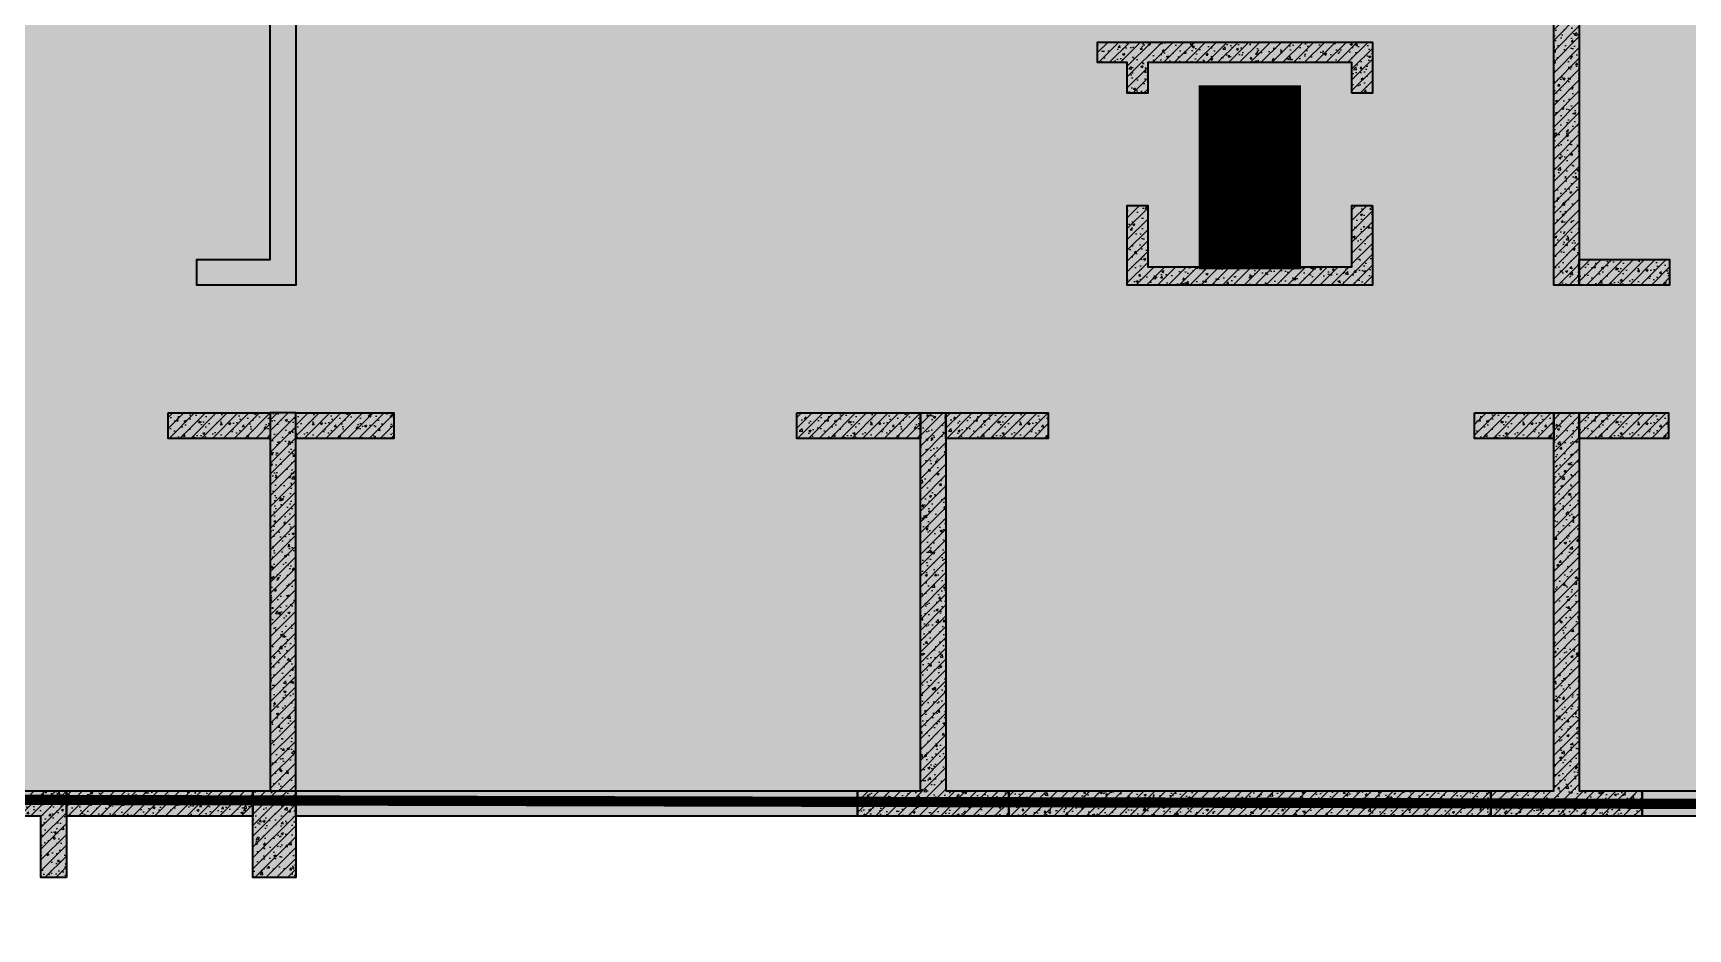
# Model space of a CAD drawing. Extents: x -1338203 to 1886333, y -530034 to 1031844.
# Drawn here: x 684905 to 701105, y -389957 to -381187 of the extents above; entities that cross this region are included whole.
import ezdxf

# ---------------------------------------------------------------- set-up
doc = ezdxf.new("R2010")
doc.units = 0
doc.header["$LTSCALE"] = 1000
doc.header["$MEASUREMENT"] = 0
for name, color, linetype in [('p-a-core', 1, 'Continuous'), ('S14柱墙B2_B1$0$0S-CC-LINE', 52, 'Continuous'), ('S14柱墙B2_B1$0$0S-CW-HATCH', 251, 'Continuous'), ('S14柱墙B2_B1$0$0S-CW-HATCH-UP', 251, 'Continuous')]:
    doc.layers.add(name, color=color, linetype=linetype)
doc.layers.add('p-h-walkable', color=7, linetype='Continuous', lineweight=70, true_color=0xf0f0f0)
doc.layers.add('S14柱墙B2_B1$0$0S-CW-LINE', color=7, linetype='Continuous', lineweight=50)
pattern_1 = [(45, (126415.59, -766686.8), (-53.0330086, 53.0330086), []), (50, (126415.59, -766686.8), (215.178055, -18.82564), [22.5, -247.5]), (355, (126415.59, -766686.8), (-41.6254, 225.65764), [18, -198]), (100.4514, (126433.52, -766688.37), (173.552815, 206.83186), [19.12206, -210.342634]), (46.1842, (126415.6, -766626.8), (320.17231, -49.6557), [33.75, -371.25]), (96.6356, (126442.27, -766630.94), (280.39881, 292.23536), [28.68309, -315.5139]), (351.1842, (126415.6, -766626.8), (280.39858, 292.23558), [27, -297]), (21, (126445.59, -766641.8), (179.072116, -120.785667), [22.5, -247.5]), (326, (126445.59, -766641.8), (72.9946, 217.54501), [18, -198]), (71.4514, (126460.51, -766651.87), (252.06679, 96.75915), [19.12206, -210.342634]), (37.5, (126415.59, -766686.8), (3.647957, 99.868156), [0, -195.6, 0, -201, 0, -198.75]), (7.5, (126415.59, -766686.8), (78.920861, 118.323514), [0, -114.6, 0, -191.1, 0, -75.75]), (327.5, (126348.69, -766686.8), (160.146731, -6.7664615), [0, -75, 0, -234, 0, -310.5]), (317.5, (126318.69, -766686.8), (174.95585, 30.031495), [0, -97.5, 0, -155.4, 0, -220.5])]
pattern_2 = [(45, (126415.59, -766686.8), (-53.0330086, 53.0330086), []), (50, (126415.59, -766686.8), (215.178055, -18.82564), [22.5, -247.5]), (355, (126415.59, -766686.8), (-41.6254, 225.65764), [18, -198]), (100.4514, (126433.52, -766688.37), (173.552815, 206.83186), [19.12206, -210.342634]), (46.1842, (126415.6, -766626.8), (320.17231, -49.6557), [33.75, -371.25]), (96.6356, (126442.27, -766630.94), (280.39881, 292.23536), [28.68309, -315.5139]), (351.1842, (126415.6, -766626.8), (280.39858, 292.23558), [27, -297]), (21, (126445.59, -766641.8), (179.072116, -120.785667), [22.5, -247.5]), (326, (126445.59, -766641.8), (72.9946, 217.54501), [18, -198]), (71.4514, (126460.51, -766651.87), (252.06679, 96.75915), [19.12206, -210.342634]), (37.5, (126415.59, -766686.8), (3.647957, 99.868156), [0, -195.6, 0, -201, 0, -198.75]), (7.5, (126415.59, -766686.8), (78.920861, 118.323514), [0, -114.6, 0, -191.1, 0, -75.75]), (327.5, (126348.69, -766686.8), (160.146731, -6.7664615), [0, -75, 0, -234, 0, -310.5]), (317.5, (126318.69, -766686.8), (174.95585, 30.031495), [0, -97.5, 0, -155.4, 0, -220.5])]
pattern_3 = [(45, (-1692902.3, -654590.26), (-53.0330086, 53.0330086), []), (50, (-1692902.3, -654590.26), (215.178055, -18.82564), [22.5, -247.5]), (355, (-1692902.3, -654590.26), (-41.6254, 225.65764), [18, -198]), (100.4514, (-1692884.37, -654591.83), (173.552815, 206.831863), [19.122057, -210.342634]), (46.1842, (-1692902.3, -654530.26), (320.172315, -49.655704), [33.75, -371.25]), (96.6356, (-1692875.62, -654534.4), (280.39881, 292.23536), [28.683086, -315.5139]), (351.1842, (-1692902.3, -654530.26), (280.398584, 292.23558), [27, -297]), (21, (-1692872.3, -654545.26), (179.072116, -120.785667), [22.5, -247.5]), (326, (-1692872.3, -654545.26), (72.9946, 217.545014), [18, -198]), (71.4514, (-1692857.38, -654555.32), (252.066789, 96.759149), [19.122057, -210.342634]), (37.5, (-1692902.3, -654590.26), (3.6479566, 99.8681561), [0, -195.6, 0, -201, 0, -198.75]), (7.5, (-1692902.3, -654590.26), (78.920861, 118.3235136), [0, -114.6, 0, -191.1, 0, -75.75]), (327.5, (-1692969.2, -654590.26), (160.1467309, -6.7664615), [0, -75, 0, -234, 0, -310.5]), (317.5, (-1692999.2, -654590.26), (174.955851, 30.031495), [0, -97.5, 0, -155.4, 0, -220.5])]

msp = doc.modelspace()

# ---------------------------------------------------------------- hatches: boundary and pattern name
at = {"layer": 'p-h-walkable', "ltscale": 0.002}
h = msp.add_hatch(color=256, dxfattribs=at)
h.dxf.hatch_style = 1
h.paths.add_polyline_path([(728556.4, -320761.3), (728556.4, -348211.5), (746356.3, -348211.5), (750916.3, -338175), (842896.3, -338175), (843211.3, -349155), (839116.3, -349155), (839116.3, -377051.5), (864906.4, -377051.5), (864906.4, -390806.6), (875856.3, -395571.5), (875856.3, -404751.5), (834560.3, -404751.5), (839142.7, -442064.3), (869465.2, -438340.4), (871163.2, -452166.5), (873704.1, -451854.5), (877328.6, -464960.4), (761876, -479139.1), (761132.9, -468418.3), (764950.6, -465209), (763252.8, -451384.3), (799242.4, -446964.4), (793807.3, -404751.5), (750756.3, -404751.5), (751556.3, -388855), (648066.6, -388604.4), (648066.6, -380374.4), (641016.6, -380374.4), (641512.3, -365348.2), (660006.6, -364574.4), (660306.6, -340846.8), (656406.6, -340846.8), (656406.6, -336396.8), (656656.4, -340532.4), (656406.4, -332417.4), (712156.4, -332417.4), (712080.9, -320761.3)])
at = {"layer": 'S14柱墙B2_B1$0$0S-CW-HATCH'}
h = msp.add_hatch(color=256, dxfattribs=at)
h.dxf.hatch_style = 1
h.paths.add_polyline_path([(688026.6, -379324.4), (687476.6, -379324.4), (687476.6, -380164.4), (687476.6, -383654.4), (686506.6, -383654.4), (686506.6, -383404.4), (687226.2, -383404.4), (687226.6, -380324.4), (683966.6, -380324.4), (683966.6, -380074.4), (687226.6, -380074.4), (687226.6, -379074.4), (688026.6, -379074.4)])
h = msp.add_hatch(color=256, dxfattribs=at)
h.dxf.hatch_style = 1
h.paths.add_polyline_path([(700316.6, -379324.4), (700041.6, -379324.4), (700041.6, -383654.4), (699791.6, -383654.4), (699791.6, -379074.4), (700316.6, -379074.4)])
h = msp.add_hatch(color=256, dxfattribs=at)
h.dxf.hatch_style = 1
h.paths.add_polyline_path([(697816.6, -381774.4), (697816.6, -381474.4), (696706.6, -381474.4), (695816.6, -381474.4), (695816.6, -381774.4), (695616.6, -381774.4), (695616.6, -381474.4), (695326.6, -381474.4), (695326.6, -381294.4), (695326.6, -381274.4), (697996.6, -381274.4), (698016.6, -381274.4), (698016.6, -381774.4)])
h = msp.add_hatch(color=256, dxfattribs=at)
h.dxf.hatch_style = 1
h.paths.add_polyline_path([(698016.6, -382874.4), (698016.6, -383654.4), (696816.6, -383654.4), (695616.6, -383654.4), (695616.6, -382874.4), (695816.6, -382874.4), (695816.6, -383474.4), (696816.6, -383474.4), (697816.6, -383474.4), (697816.6, -382874.4)])
h = msp.add_hatch(color=256, dxfattribs=at)
h.dxf.hatch_style = 1
h.paths.add_polyline_path([(700041.6, -383404.4), (700926.6, -383404.4), (700926.6, -383654.4), (700041.6, -383654.4)])
h = msp.add_hatch(color=256, dxfattribs=at)
h.dxf.hatch_style = 1
h.paths.add_polyline_path([(686226.6, -384904.4), (687226.6, -384904.4), (687226.6, -385154.4), (686226.6, -385154.4)])
h = msp.add_hatch(color=256, dxfattribs=at)
h.dxf.hatch_style = 1
h.paths.add_polyline_path([(687476.6, -388604.4), (687476.6, -384904.4), (687226.6, -384904.4), (687226.6, -388604.4)])
h = msp.add_hatch(color=256, dxfattribs=at)
h.dxf.hatch_style = 1
h.paths.add_polyline_path([(687476.6, -384904.4), (688436.6, -384904.4), (688436.6, -385154.4), (687476.6, -385154.4)])
h = msp.add_hatch(color=256, dxfattribs=at)
h.dxf.hatch_style = 1
h.paths.add_polyline_path([(692381.6, -384904.4), (693591.6, -384904.4), (693591.6, -385154.4), (692381.6, -385154.4)])
h = msp.add_hatch(color=256, dxfattribs=at)
h.dxf.hatch_style = 1
h.paths.add_polyline_path([(693841.6, -388604.4), (694456.6, -388604.4), (694456.6, -388854.4), (693716.6, -388854.4), (692976.6, -388854.4), (692976.6, -388604.4), (693591.6, -388604.4), (693591.6, -384904.4), (693841.6, -384904.4)])
h = msp.add_hatch(color=256, dxfattribs=at)
h.dxf.hatch_style = 1
h.paths.add_polyline_path([(693841.6, -384904.4), (694841.6, -384904.4), (694841.6, -385154.4), (693841.6, -385154.4)])
h = msp.add_hatch(color=256, dxfattribs=at)
h.dxf.hatch_style = 1
h.paths.add_polyline_path([(699016.6, -384904.4), (699791.6, -384904.4), (699791.6, -385154.4), (699016.6, -385154.4)])
h = msp.add_hatch(color=256, dxfattribs=at)
h.dxf.hatch_style = 1
h.paths.add_polyline_path([(700656.6, -388854.4), (699916.6, -388854.4), (699176.6, -388854.4), (699176.6, -388604.4), (699791.6, -388604.4), (699791.6, -384904.4), (700041.6, -384904.4), (700041.6, -388604.4), (700656.6, -388604.4)])
h = msp.add_hatch(color=256, dxfattribs=at)
h.dxf.hatch_style = 1
h.paths.add_polyline_path([(700041.6, -384904.4), (700916.6, -384904.4), (700916.6, -385154.4), (700041.6, -385154.4)])
h = msp.add_hatch(color=256, dxfattribs=at)
h.dxf.hatch_style = 1
h.paths.add_polyline_path([(685231.6, -389454.4), (684981.6, -389454.4), (684981.6, -388854.4), (684316.6, -388854.4), (683651.6, -388854.4), (683651.6, -389454.4), (683401.6, -389454.4), (683401.6, -388604.4), (684316.6, -388604.4), (685231.6, -388604.4)])
h = msp.add_hatch(color=256, dxfattribs=at)
h.dxf.hatch_style = 1
h.paths.add_polyline_path([(685231.6, -388604.4), (687056.6, -388604.4), (687056.6, -388854.4), (685231.6, -388854.4)])
h = msp.add_hatch(color=256, dxfattribs=at)
h.dxf.hatch_style = 1
h.paths.add_polyline_path([(687056.6, -388604.4), (687476.6, -388604.4), (687476.6, -389454.4), (687056.6, -389454.4)])
h = msp.add_hatch(color=256, dxfattribs=at)
h.dxf.hatch_style = 1
h.paths.add_polyline_path([(687476.6, -388604.4), (692976.6, -388604.4), (692976.6, -388854.4), (687476.6, -388854.4)])
h = msp.add_hatch(color=256, dxfattribs=at)
h.dxf.hatch_style = 1
h.paths.add_polyline_path([(694456.6, -388604.4), (699176.6, -388604.4), (699176.6, -388854.4), (694456.6, -388854.4)])
h = msp.add_hatch(color=256, dxfattribs=at)
h.dxf.hatch_style = 1
h.paths.add_polyline_path([(700656.6, -388604.4), (706156.6, -388604.4), (706156.6, -388854.4), (700656.6, -388854.4)])
at = {"layer": 'S14柱墙B2_B1$0$0S-CW-HATCH-UP'}
h = msp.add_hatch(dxfattribs=at)
h.set_pattern_fill('钢筋混凝土', color=256, scale=30)
h.set_pattern_definition([(45, (77281.45, -879086.135), (-53.0330086, 53.0330086), []), (50, (77281.45, -879086.14), (215.178055, -18.82564), [22.5, -247.5]), (355, (77281.45, -879086.14), (-41.6254, 225.65764), [18, -198]), (100.4514, (77299.38, -879087.7), (173.552815, 206.83186), [19.12206, -210.342634]), (46.1842, (77281.45, -879026.14), (320.172315, -49.6557), [33.75, -371.25]), (96.6356, (77308.13, -879030.27), (280.39881, 292.23536), [28.68309, -315.5139]), (351.1842, (77281.45, -879026.14), (280.39858, 292.23558), [27, -297]), (21, (77311.45, -879041.14), (179.072116, -120.785667), [22.5, -247.5]), (326, (77311.45, -879041.14), (72.9946, 217.545014), [18, -198]), (71.4514, (77326.37, -879051.2), (252.06679, 96.75915), [19.12206, -210.342634]), (37.5, (77281.45, -879086.135), (3.6479566, 99.868156), [0, -195.6, 0, -201, 0, -198.75]), (7.5, (77281.45, -879086.14), (78.920861, 118.323514), [0, -114.6, 0, -191.1, 0, -75.75]), (327.5, (77214.55, -879086.135), (160.146731, -6.7664615), [0, -75, 0, -234, 0, -310.5]), (317.5, (77184.55, -879086.14), (174.95585, 30.031495), [0, -97.5, 0, -155.4, 0, -220.5])])
h.paths.add_polyline_path([(688026.6, -379324.4), (687476.6, -379324.4), (687476.6, -380164.4), (687476.6, -383654.4), (686506.6, -383654.4), (686506.6, -383404.4), (687226.2, -383404.4), (687226.6, -380324.4), (683966.6, -380324.4), (683966.6, -380074.4), (687226.6, -380074.4), (687226.6, -379074.4), (688026.6, -379074.4)])
h = msp.add_hatch(dxfattribs=at)
h.set_pattern_fill('钢筋混凝土', color=256, scale=30)
h.set_pattern_definition(pattern_1)
h.paths.add_polyline_path([(700316.6, -379324.4), (700041.6, -379324.4), (700041.6, -383654.4), (699791.6, -383654.4), (699791.6, -379074.4), (700316.6, -379074.4)])
h = msp.add_hatch(dxfattribs=at)
h.set_pattern_fill('钢筋混凝土', color=256, scale=30)
h.set_pattern_definition(pattern_1)
h.paths.add_polyline_path([(697816.6, -381774.4), (697816.6, -381474.4), (696706.6, -381474.4), (695816.6, -381474.4), (695816.6, -381774.4), (695616.6, -381774.4), (695616.6, -381474.4), (695326.6, -381474.4), (695326.6, -381294.4), (695326.6, -381274.4), (697996.6, -381274.4), (698016.6, -381274.4), (698016.6, -381774.4)])
h = msp.add_hatch(dxfattribs=at)
h.set_pattern_fill('钢筋混凝土', color=256, scale=30)
h.set_pattern_definition(pattern_1)
h.paths.add_polyline_path([(698016.6, -382874.4), (698016.6, -383654.4), (696816.6, -383654.4), (695616.6, -383654.4), (695616.6, -382874.4), (695816.6, -382874.4), (695816.6, -383474.4), (696816.6, -383474.4), (697816.6, -383474.4), (697816.6, -382874.4)])
h = msp.add_hatch(dxfattribs=at)
h.set_pattern_fill('钢筋混凝土', color=256, scale=30)
h.set_pattern_definition([(45, (-1645367.3, -649390.26), (-53.0330086, 53.0330086), []), (50, (-1645367.3, -649390.26), (215.178055, -18.82564), [22.5, -247.5]), (355, (-1645367.3, -649390.26), (-41.6254, 225.65764), [18, -198]), (100.4514, (-1645349.37, -649391.83), (173.552815, 206.831863), [19.122057, -210.342634]), (46.1842, (-1645367.3, -649330.26), (320.172315, -49.655704), [33.75, -371.25]), (96.6356, (-1645340.62, -649334.4), (280.39881, 292.23536), [28.683086, -315.5139]), (351.1842, (-1645367.3, -649330.26), (280.398584, 292.23558), [27, -297]), (21, (-1645337.3, -649345.26), (179.072116, -120.785667), [22.5, -247.5]), (326, (-1645337.3, -649345.26), (72.9946, 217.545014), [18, -198]), (71.4514, (-1645322.38, -649355.32), (252.066789, 96.759149), [19.122057, -210.342634]), (37.5, (-1645367.3, -649390.26), (3.6479566, 99.8681561), [0, -195.6, 0, -201, 0, -198.75]), (7.5, (-1645367.3, -649390.26), (78.920861, 118.3235136), [0, -114.6, 0, -191.1, 0, -75.75]), (327.5, (-1645434.2, -649390.26), (160.1467309, -6.7664615), [0, -75, 0, -234, 0, -310.5]), (317.5, (-1645464.2, -649390.26), (174.955851, 30.031495), [0, -97.5, 0, -155.4, 0, -220.5])])
h.paths.add_polyline_path([(700041.6, -383404.4), (700926.6, -383404.4), (700926.6, -383654.4), (700041.6, -383654.4)])
h = msp.add_hatch(dxfattribs=at)
h.set_pattern_fill('钢筋混凝土', color=256, scale=30)
h.set_pattern_definition([(45, (-1659242.3, -650890.26), (-53.0330086, 53.0330086), []), (50, (-1659242.3, -650890.26), (215.178055, -18.82564), [22.5, -247.5]), (355, (-1659242.3, -650890.26), (-41.6254, 225.65764), [18, -198]), (100.4514, (-1659224.37, -650891.83), (173.552815, 206.831863), [19.122057, -210.342634]), (46.1842, (-1659242.3, -650830.26), (320.172315, -49.655704), [33.75, -371.25]), (96.6356, (-1659215.62, -650834.4), (280.39881, 292.23536), [28.683086, -315.5139]), (351.1842, (-1659242.3, -650830.26), (280.398584, 292.23558), [27, -297]), (21, (-1659212.3, -650845.26), (179.072116, -120.785667), [22.5, -247.5]), (326, (-1659212.3, -650845.26), (72.9946, 217.545014), [18, -198]), (71.4514, (-1659197.38, -650855.32), (252.066789, 96.759149), [19.122057, -210.342634]), (37.5, (-1659242.3, -650890.26), (3.6479566, 99.8681561), [0, -195.6, 0, -201, 0, -198.75]), (7.5, (-1659242.3, -650890.26), (78.920861, 118.3235136), [0, -114.6, 0, -191.1, 0, -75.75]), (327.5, (-1659309.2, -650890.26), (160.1467309, -6.7664615), [0, -75, 0, -234, 0, -310.5]), (317.5, (-1659339.2, -650890.26), (174.955851, 30.031495), [0, -97.5, 0, -155.4, 0, -220.5])])
h.paths.add_polyline_path([(686226.6, -384904.4), (687226.6, -384904.4), (687226.6, -385154.4), (686226.6, -385154.4)])
h = msp.add_hatch(dxfattribs=at)
h.set_pattern_fill('钢筋混凝土', color=256, scale=30)
h.set_pattern_definition([(45, (133475.59, -766686.8), (-53.033009, 53.033009), []), (50, (133475.59, -766686.8), (215.178055, -18.82564), [22.5, -247.5]), (355, (133475.59, -766686.8), (-41.6254, 225.65764), [18, -198]), (100.4514, (133493.52, -766688.37), (173.552815, 206.83186), [19.12206, -210.342634]), (46.1842, (133475.6, -766626.8), (320.17231, -49.6557), [33.75, -371.25]), (96.6356, (133502.27, -766630.94), (280.39881, 292.23536), [28.68309, -315.5139]), (351.1842, (133475.6, -766626.8), (280.39858, 292.23558), [27, -297]), (21, (133505.59, -766641.8), (179.072116, -120.785667), [22.5, -247.5]), (326, (133505.59, -766641.8), (72.9946, 217.54501), [18, -198]), (71.4514, (133520.51, -766651.87), (252.06679, 96.75915), [19.12206, -210.342634]), (37.5, (133475.59, -766686.8), (3.647957, 99.868156), [0, -195.6, 0, -201, 0, -198.75]), (7.5, (133475.59, -766686.8), (78.920861, 118.323514), [0, -114.6, 0, -191.1, 0, -75.75]), (327.5, (133408.69, -766686.8), (160.146731, -6.7664615), [0, -75, 0, -234, 0, -310.5]), (317.5, (133378.69, -766686.8), (174.95585, 30.031495), [0, -97.5, 0, -155.4, 0, -220.5])])
h.paths.add_polyline_path([(687476.6, -388604.4), (687476.6, -384904.4), (687226.6, -384904.4), (687226.6, -388604.4)])
h = msp.add_hatch(dxfattribs=at)
h.set_pattern_fill('钢筋混凝土', color=256, scale=30)
h.set_pattern_definition([(45, (-1658342.3, -650890.26), (-53.0330086, 53.0330086), []), (50, (-1658342.3, -650890.26), (215.178055, -18.82564), [22.5, -247.5]), (355, (-1658342.3, -650890.26), (-41.6254, 225.65764), [18, -198]), (100.4514, (-1658324.37, -650891.83), (173.552815, 206.831863), [19.122057, -210.342634]), (46.1842, (-1658342.3, -650830.26), (320.172315, -49.655704), [33.75, -371.25]), (96.6356, (-1658315.62, -650834.4), (280.39881, 292.23536), [28.683086, -315.5139]), (351.1842, (-1658342.3, -650830.26), (280.398584, 292.23558), [27, -297]), (21, (-1658312.3, -650845.26), (179.072116, -120.785667), [22.5, -247.5]), (326, (-1658312.3, -650845.26), (72.9946, 217.545014), [18, -198]), (71.4514, (-1658297.38, -650855.32), (252.066789, 96.759149), [19.122057, -210.342634]), (37.5, (-1658342.3, -650890.26), (3.6479566, 99.8681561), [0, -195.6, 0, -201, 0, -198.75]), (7.5, (-1658342.3, -650890.26), (78.920861, 118.3235136), [0, -114.6, 0, -191.1, 0, -75.75]), (327.5, (-1658409.2, -650890.26), (160.1467309, -6.7664615), [0, -75, 0, -234, 0, -310.5]), (317.5, (-1658439.2, -650890.26), (174.955851, 30.031495), [0, -97.5, 0, -155.4, 0, -220.5])])
h.paths.add_polyline_path([(687476.6, -384904.4), (688436.6, -384904.4), (688436.6, -385154.4), (687476.6, -385154.4)])
h = msp.add_hatch(dxfattribs=at)
h.set_pattern_fill('钢筋混凝土', color=256, scale=30)
h.set_pattern_definition([(45, (-1652877.3, -650890.26), (-53.0330086, 53.0330086), []), (50, (-1652877.3, -650890.26), (215.178055, -18.82564), [22.5, -247.5]), (355, (-1652877.3, -650890.26), (-41.6254, 225.65764), [18, -198]), (100.4514, (-1652859.37, -650891.83), (173.552815, 206.831863), [19.122057, -210.342634]), (46.1842, (-1652877.3, -650830.26), (320.172315, -49.655704), [33.75, -371.25]), (96.6356, (-1652850.62, -650834.4), (280.39881, 292.23536), [28.683086, -315.5139]), (351.1842, (-1652877.3, -650830.26), (280.398584, 292.23558), [27, -297]), (21, (-1652847.3, -650845.26), (179.072116, -120.785667), [22.5, -247.5]), (326, (-1652847.3, -650845.26), (72.9946, 217.545014), [18, -198]), (71.4514, (-1652832.38, -650855.32), (252.066789, 96.759149), [19.122057, -210.342634]), (37.5, (-1652877.3, -650890.26), (3.6479566, 99.8681561), [0, -195.6, 0, -201, 0, -198.75]), (7.5, (-1652877.3, -650890.26), (78.920861, 118.3235136), [0, -114.6, 0, -191.1, 0, -75.75]), (327.5, (-1652944.2, -650890.26), (160.1467309, -6.7664615), [0, -75, 0, -234, 0, -310.5]), (317.5, (-1652974.2, -650890.26), (174.955851, 30.031495), [0, -97.5, 0, -155.4, 0, -220.5])])
h.paths.add_polyline_path([(692381.6, -384904.4), (693591.6, -384904.4), (693591.6, -385154.4), (692381.6, -385154.4)])
h = msp.add_hatch(dxfattribs=at)
h.set_pattern_fill('钢筋混凝土', color=256, scale=30)
h.set_pattern_definition(pattern_2)
h.paths.add_polyline_path([(693841.6, -388604.4), (694456.6, -388604.4), (694456.6, -388854.4), (693716.6, -388854.4), (692976.6, -388854.4), (692976.6, -388604.4), (693591.6, -388604.4), (693591.6, -384904.4), (693841.6, -384904.4)])
h = msp.add_hatch(dxfattribs=at)
h.set_pattern_fill('钢筋混凝土', color=256, scale=30)
h.set_pattern_definition([(45, (-1651417.3, -650890.26), (-53.0330086, 53.0330086), []), (50, (-1651417.3, -650890.26), (215.178055, -18.82564), [22.5, -247.5]), (355, (-1651417.3, -650890.26), (-41.6254, 225.65764), [18, -198]), (100.4514, (-1651399.37, -650891.83), (173.552815, 206.831863), [19.122057, -210.342634]), (46.1842, (-1651417.3, -650830.26), (320.172315, -49.655704), [33.75, -371.25]), (96.6356, (-1651390.62, -650834.4), (280.39881, 292.23536), [28.683086, -315.5139]), (351.1842, (-1651417.3, -650830.26), (280.398584, 292.23558), [27, -297]), (21, (-1651387.3, -650845.26), (179.072116, -120.785667), [22.5, -247.5]), (326, (-1651387.3, -650845.26), (72.9946, 217.545014), [18, -198]), (71.4514, (-1651372.38, -650855.32), (252.066789, 96.759149), [19.122057, -210.342634]), (37.5, (-1651417.3, -650890.26), (3.6479566, 99.8681561), [0, -195.6, 0, -201, 0, -198.75]), (7.5, (-1651417.3, -650890.26), (78.920861, 118.3235136), [0, -114.6, 0, -191.1, 0, -75.75]), (327.5, (-1651484.2, -650890.26), (160.1467309, -6.7664615), [0, -75, 0, -234, 0, -310.5]), (317.5, (-1651514.2, -650890.26), (174.955851, 30.031495), [0, -97.5, 0, -155.4, 0, -220.5])])
h.paths.add_polyline_path([(693841.6, -384904.4), (694841.6, -384904.4), (694841.6, -385154.4), (693841.6, -385154.4)])
h = msp.add_hatch(dxfattribs=at)
h.set_pattern_fill('钢筋混凝土', color=256, scale=30)
h.set_pattern_definition([(45, (-1646492.3, -650890.26), (-53.0330086, 53.0330086), []), (50, (-1646492.3, -650890.26), (215.178055, -18.82564), [22.5, -247.5]), (355, (-1646492.3, -650890.26), (-41.6254, 225.65764), [18, -198]), (100.4514, (-1646474.37, -650891.83), (173.552815, 206.831863), [19.122057, -210.342634]), (46.1842, (-1646492.3, -650830.26), (320.172315, -49.655704), [33.75, -371.25]), (96.6356, (-1646465.62, -650834.4), (280.39881, 292.23536), [28.683086, -315.5139]), (351.1842, (-1646492.3, -650830.26), (280.398584, 292.23558), [27, -297]), (21, (-1646462.3, -650845.26), (179.072116, -120.785667), [22.5, -247.5]), (326, (-1646462.3, -650845.26), (72.9946, 217.545014), [18, -198]), (71.4514, (-1646447.38, -650855.32), (252.066789, 96.759149), [19.122057, -210.342634]), (37.5, (-1646492.3, -650890.26), (3.6479566, 99.8681561), [0, -195.6, 0, -201, 0, -198.75]), (7.5, (-1646492.3, -650890.26), (78.920861, 118.3235136), [0, -114.6, 0, -191.1, 0, -75.75]), (327.5, (-1646559.2, -650890.26), (160.1467309, -6.7664615), [0, -75, 0, -234, 0, -310.5]), (317.5, (-1646589.2, -650890.26), (174.955851, 30.031495), [0, -97.5, 0, -155.4, 0, -220.5])])
h.paths.add_polyline_path([(699016.6, -384904.4), (699791.6, -384904.4), (699791.6, -385154.4), (699016.6, -385154.4)])
h = msp.add_hatch(dxfattribs=at)
h.set_pattern_fill('钢筋混凝土', color=256, scale=30)
h.set_pattern_definition(pattern_2)
h.paths.add_polyline_path([(700656.6, -388854.4), (699916.6, -388854.4), (699176.6, -388854.4), (699176.6, -388604.4), (699791.6, -388604.4), (699791.6, -384904.4), (700041.6, -384904.4), (700041.6, -388604.4), (700656.6, -388604.4)])
h = msp.add_hatch(dxfattribs=at)
h.set_pattern_fill('钢筋混凝土', color=256, scale=30)
h.set_pattern_definition([(45, (-1645367.3, -650890.26), (-53.0330086, 53.0330086), []), (50, (-1645367.3, -650890.26), (215.178055, -18.82564), [22.5, -247.5]), (355, (-1645367.3, -650890.26), (-41.6254, 225.65764), [18, -198]), (100.4514, (-1645349.37, -650891.83), (173.552815, 206.831863), [19.122057, -210.342634]), (46.1842, (-1645367.3, -650830.26), (320.172315, -49.655704), [33.75, -371.25]), (96.6356, (-1645340.62, -650834.4), (280.39881, 292.23536), [28.683086, -315.5139]), (351.1842, (-1645367.3, -650830.26), (280.398584, 292.23558), [27, -297]), (21, (-1645337.3, -650845.26), (179.072116, -120.785667), [22.5, -247.5]), (326, (-1645337.3, -650845.26), (72.9946, 217.545014), [18, -198]), (71.4514, (-1645322.38, -650855.32), (252.066789, 96.759149), [19.122057, -210.342634]), (37.5, (-1645367.3, -650890.26), (3.6479566, 99.8681561), [0, -195.6, 0, -201, 0, -198.75]), (7.5, (-1645367.3, -650890.26), (78.920861, 118.3235136), [0, -114.6, 0, -191.1, 0, -75.75]), (327.5, (-1645434.2, -650890.26), (160.1467309, -6.7664615), [0, -75, 0, -234, 0, -310.5]), (317.5, (-1645464.2, -650890.26), (174.955851, 30.031495), [0, -97.5, 0, -155.4, 0, -220.5])])
h.paths.add_polyline_path([(700041.6, -384904.4), (700916.6, -384904.4), (700916.6, -385154.4), (700041.6, -385154.4)])
h = msp.add_hatch(dxfattribs=at)
h.set_pattern_fill('钢筋混凝土', color=256, scale=30)
h.set_pattern_definition(pattern_2)
h.paths.add_polyline_path([(685231.6, -389454.4), (684981.6, -389454.4), (684981.6, -388854.4), (684316.6, -388854.4), (683651.6, -388854.4), (683651.6, -389454.4), (683401.6, -389454.4), (683401.6, -388604.4), (684316.6, -388604.4), (685231.6, -388604.4)])
h = msp.add_hatch(dxfattribs=at)
h.set_pattern_fill('钢筋混凝土', color=256, scale=30)
h.set_pattern_definition(pattern_3)
h.paths.add_polyline_path([(685231.6, -388604.4), (687056.6, -388604.4), (687056.6, -388854.4), (685231.6, -388854.4)])
h = msp.add_hatch(dxfattribs=at)
h.set_pattern_fill('钢筋混凝土', color=256, scale=30)
h.set_pattern_definition([(45, (664116.61, -383564.414), (-53.033, 53.033), []), (50, (664116.6, -383564.41), (215.178, -18.8256), [22.5, -247.5]), (355, (664116.6, -383564.41), (-41.6254, 225.6576), [18, -198]), (100.4514, (664134.54, -383565.98), (173.5528, 206.8319), [19.122, -210.3426]), (46.1842, (664116.6, -383504.41), (320.1723, -49.6557), [33.75, -371.25]), (96.6356, (664143.3, -383508.55), (280.399, 292.2354), [28.683, -315.514]), (351.1842, (664116.6, -383504.4), (280.3986, 292.2356), [27, -297]), (21, (664146.6, -383519.41), (179.0721, -120.7857), [22.5, -247.5]), (326, (664146.6, -383519.41), (72.9946, 217.545), [18, -198]), (71.4514, (664161.53, -383529.48), (252.0668, 96.7591), [19.122, -210.3426]), (37.5, (664116.61, -383564.41), (3.64796, 99.86816), [0, -195.6, 0, -201, 0, -198.75]), (7.5, (664116.61, -383564.41), (78.92086, 118.3235), [0, -114.6, 0, -191.1, 0, -75.75]), (327.5, (664049.71, -383564.41), (160.14673, -6.76646), [0, -75, 0, -234, 0, -310.5]), (317.5, (664019.7, -383564.41), (174.95585, 30.0315), [0, -97.5, 0, -155.4, 0, -220.5])])
h.paths.add_polyline_path([(687056.6, -388604.4), (687476.6, -388604.4), (687476.6, -389454.4), (687056.6, -389454.4)])
h = msp.add_hatch(dxfattribs=at)
h.set_pattern_fill('钢筋混凝土', color=256, scale=30)
h.set_pattern_definition(pattern_3)
h.paths.add_polyline_path([(687476.6, -388604.4), (692976.6, -388604.4), (692976.6, -388854.4), (687476.6, -388854.4)])
h = msp.add_hatch(dxfattribs=at)
h.set_pattern_fill('钢筋混凝土', color=256, scale=30)
h.set_pattern_definition(pattern_3)
h.paths.add_polyline_path([(694456.6, -388604.4), (699176.6, -388604.4), (699176.6, -388854.4), (694456.6, -388854.4)])
h = msp.add_hatch(dxfattribs=at)
h.set_pattern_fill('钢筋混凝土', color=256, scale=30)
h.set_pattern_definition(pattern_3)
h.paths.add_polyline_path([(700656.6, -388604.4), (706156.6, -388604.4), (706156.6, -388854.4), (700656.6, -388854.4)])

# ---------------------------------------------------------------- linework, layer by layer
at = {"layer": 'p-a-core', "ltscale": 0.002, "const_width": 1000, "elevation": -83050}
msp.add_lwpolyline([(696816.4, -381700), (696816.4, -383500)], dxfattribs=at)
at = {"layer": 'p-h-walkable', "ltscale": 0.002, "const_width": 100, "elevation": -83050}
msp.add_lwpolyline([(751556.3, -388855), (648066.6, -388604.4), (648066.6, -380374.4), (641016.6, -380374.4), (641512.3, -365348.2), (660006.6, -364574.4), (660306.6, -340846.8), (656406.6, -340846.8), (656406.6, -336396.8), (656656.4, -340532.4), (656406.4, -332417.4), (712156.4, -332417.4), (712080.9, -320761.3), (728556.4, -320761.3), (728556.4, -348211.5), (746356.3, -348211.5)], dxfattribs=at)
at = {"layer": 'S14柱墙B2_B1$0$0S-CC-LINE', "lineweight": 35}
msp.add_lwpolyline([(687056.6, -388604.4), (687476.6, -388604.4), (687476.6, -389454.4), (687056.6, -389454.4)], close=True, dxfattribs=at)
at = {"layer": 'S14柱墙B2_B1$0$0S-CW-LINE', "lineweight": 35}
for points in [[(688026.6, -379324.4), (687476.6, -379324.4), (687476.6, -380164.4), (687476.6, -383654.4), (686506.6, -383654.4), (686506.6, -383404.4), (687226.2, -383404.4), (687226.6, -380324.4), (683966.6, -380324.4), (683966.6, -380074.4), (687226.6, -380074.4), (687226.6, -379074.4), (688026.6, -379074.4)], [(700316.6, -379324.4), (700041.6, -379324.4), (700041.6, -383654.4), (699791.6, -383654.4), (699791.6, -379074.4), (700316.6, -379074.4)], [(697816.6, -381774.4), (697816.6, -381474.4), (696706.6, -381474.4), (695816.6, -381474.4), (695816.6, -381774.4), (695616.6, -381774.4), (695616.6, -381474.4), (695326.6, -381474.4), (695326.6, -381294.4), (695326.6, -381274.4), (697996.6, -381274.4), (698016.6, -381274.4), (698016.6, -381774.4)], [(698016.6, -382874.4), (698016.6, -383654.4), (696816.6, -383654.4), (695616.6, -383654.4), (695616.6, -382874.4), (695816.6, -382874.4), (695816.6, -383474.4), (696816.6, -383474.4), (697816.6, -383474.4), (697816.6, -382874.4)], [(700041.6, -383404.4), (700926.6, -383404.4), (700926.6, -383654.4), (700041.6, -383654.4)], [(686226.6, -384904.4), (687226.6, -384904.4), (687226.6, -385154.4), (686226.6, -385154.4)], [(687476.6, -388604.4), (687476.6, -384904.4), (687226.6, -384904.4), (687226.6, -388604.4)], [(687476.6, -384904.4), (688436.6, -384904.4), (688436.6, -385154.4), (687476.6, -385154.4)], [(692381.6, -384904.4), (693591.6, -384904.4), (693591.6, -385154.4), (692381.6, -385154.4)], [(693841.6, -388604.4), (694456.6, -388604.4), (694456.6, -388854.4), (693716.6, -388854.4), (692976.6, -388854.4), (692976.6, -388604.4), (693591.6, -388604.4), (693591.6, -384904.4), (693841.6, -384904.4)], [(693841.6, -384904.4), (694841.6, -384904.4), (694841.6, -385154.4), (693841.6, -385154.4)], [(699016.6, -384904.4), (699791.6, -384904.4), (699791.6, -385154.4), (699016.6, -385154.4)], [(700656.6, -388854.4), (699916.6, -388854.4), (699176.6, -388854.4), (699176.6, -388604.4), (699791.6, -388604.4), (699791.6, -384904.4), (700041.6, -384904.4), (700041.6, -388604.4), (700656.6, -388604.4)], [(700041.6, -384904.4), (700916.6, -384904.4), (700916.6, -385154.4), (700041.6, -385154.4)], [(685231.6, -389454.4), (684981.6, -389454.4), (684981.6, -388854.4), (684316.6, -388854.4), (683651.6, -388854.4), (683651.6, -389454.4), (683401.6, -389454.4), (683401.6, -388604.4), (684316.6, -388604.4), (685231.6, -388604.4)], [(685231.6, -388604.4), (687056.6, -388604.4), (687056.6, -388854.4), (685231.6, -388854.4)], [(687476.6, -388604.4), (692976.6, -388604.4), (692976.6, -388854.4), (687476.6, -388854.4)], [(694456.6, -388604.4), (699176.6, -388604.4), (699176.6, -388854.4), (694456.6, -388854.4)], [(700656.6, -388604.4), (706156.6, -388604.4), (706156.6, -388854.4), (700656.6, -388854.4)]]:
    msp.add_lwpolyline(points, close=True, dxfattribs=at)

doc.saveas('drawing.dxf')
